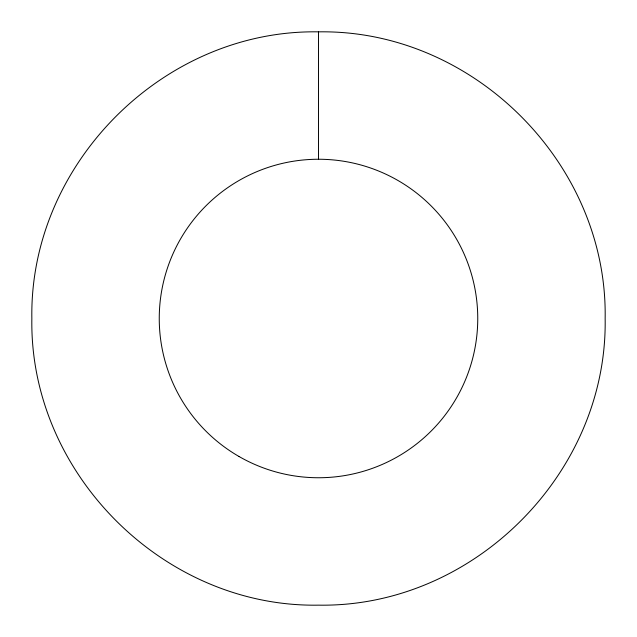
<?xml version="1.0" encoding="UTF-8"?>
<svg xmlns="http://www.w3.org/2000/svg" width="637" height="637" viewBox="0 0 637 637"><rect width="100%" height="100%" fill="white"/><g stroke="black" fill="none" stroke-linecap="round" stroke-linejoin="round"><path stroke-width="0.96" d="M318.5 31.85C163.773 29.27 29.27 163.773 31.85 318.5C29.27 473.227 163.773 607.73 318.5 605.15C473.203 607.73 607.762 473.227 605.15 318.5C607.762 163.773 473.211 29.27 318.5 31.85L318.5 159.25M238.875 456.411A159.25 159.25 0 0 0 477.75 318.5A159.25 159.25 0 0 0 238.875 180.582A159.25 159.25 0 0 0 238.875 456.411"/></g></svg>
